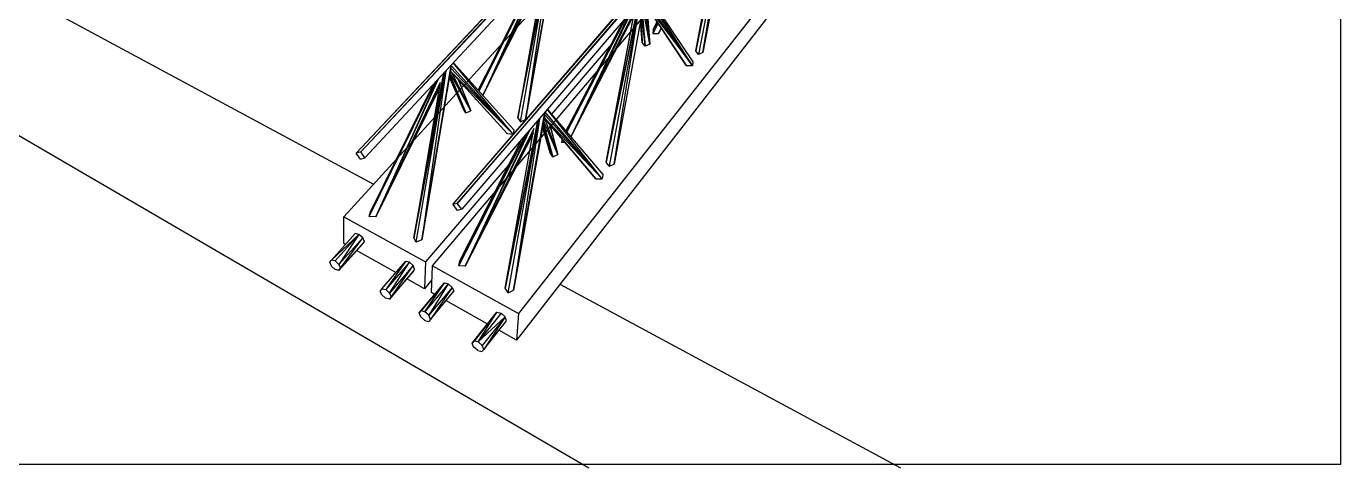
# Model space of a CAD drawing. Header units: inches. Extents: x -1482 to -895, y -39 to 122.
# Drawn here: x -998.27 to -993.16, y -0.87 to 0.84 of the extents above; entities that cross this region are included whole.
import ezdxf

# ---------------------------------------------------------------- set-up
doc = ezdxf.new("R2010")
doc.units = ezdxf.units.IN
doc.header["$MEASUREMENT"] = 0
doc.layers.add('all', color=1, linetype='Continuous')
doc.layers.add('KADR', color=5, linetype='Continuous')

# ---------------------------------------------------------------- blocks, each defined once
blk = doc.blocks.new('eeeeeeeeeeeeeeeee')
at = {"layer": 'all'}
for p, q in [((403.1633, -117.3942), (407.9391, -120.1791)), ((407.3318, -119.3938), (408.8116, -117.6454)), ((407.0358, -118.9559), (408.0939, -117.8267)), ((408.0948, -117.8276), (407.0358, -118.9559)), ((408.1008, -117.8302), (407.0529, -118.9507)), ((408.105, -117.8319), (407.0529, -118.9507)), ((408.1239, -117.8396), (407.0692, -118.9738)), ((404.9889, -117.9362), (407.1025, -119.0756)), ((407.4105, -119.1552), (408.4335, -117.9696)), ((407.4105, -119.1552), (408.4352, -117.9704)), ((408.4429, -117.973), (407.4284, -119.1509)), ((407.4284, -119.1509), (408.4463, -117.9747)), ((408.4652, -117.9824), (407.4455, -119.174)), ((408.4729, -117.9858), (408.3548, -118.5572)), ((408.3548, -118.5572), (408.4763, -117.9876)), ((408.3548, -118.5572), (408.4617, -118.0004)), ((408.478, -117.9876), (408.3659, -118.5718)), ((408.383, -118.5641), (408.4788, -117.9884)), ((408.4917, -117.9935), (408.383, -118.5641)), ((408.4592, -118.0158), (408.3548, -118.5572)), ((406.9871, -119.2031), (407.9613, -118.1355)), ((408.8527, -118.1449), (407.6585, -119.6829)), ((408.8073, -118.1261), (407.6662, -119.5786)), ((407.6637, -118.8181), (407.7851, -118.204)), ((407.6637, -118.8181), (407.78, -118.2091)), ((407.6739, -118.8335), (407.786, -118.2031)), ((407.6936, -118.825), (407.8065, -118.1817)), ((407.8048, -118.1928), (407.6936, -118.825)), ((407.7868, -118.2023), (407.6936, -118.825)), ((407.5097, -118.7112), (407.7466, -118.245)), ((407.7381, -118.2544), (407.5097, -118.7112)), ((407.5131, -118.7146), (407.7483, -118.2433)), ((407.7603, -118.2313), (407.5277, -118.7309)), ((407.7535, -118.2382), (407.5277, -118.7309)), ((407.5277, -118.7317), (407.7663, -118.2416)), ((407.7629, -118.2596), (407.5277, -118.7317)), ((407.5277, -118.7317), (407.762, -118.2638)), ((407.7663, -118.2416), (407.6637, -118.8181)), ((407.7629, -118.2596), (407.6637, -118.8181)), ((408.0075, -118.9901), (408.1367, -118.3665)), ((408.1375, -118.3656), (408.0186, -119.0063)), ((408.1581, -118.3417), (408.0383, -118.9978)), ((408.0383, -118.9978), (408.1384, -118.3648)), ((408.1538, -118.3648), (408.342, -118.6163)), ((408.3197, -118.6154), (408.1538, -118.3665)), ((408.1538, -118.3673), (408.3197, -118.6154)), ((408.342, -118.6163), (408.1564, -118.3528)), ((408.1589, -118.3417), (408.342, -118.6163)), ((408.1649, -118.334), (408.3437, -118.6)), ((408.342, -118.6163), (408.1649, -118.334)), ((408.105, -118.4041), (407.869, -118.8917)), ((407.869, -118.8926), (408.117, -118.4041)), ((408.0973, -118.4127), (407.869, -118.8917)), ((408.1136, -118.4187), (407.869, -118.8926)), ((408.1316, -118.3733), (408.0075, -118.9901)), ((408.0075, -118.9901), (408.117, -118.4041)), ((408.1136, -118.4187), (408.0075, -118.9901)), ((408.1581, -118.5401), (408.1452, -118.4144)), ((408.147, -118.4033), (408.1581, -118.5401)), ((408.176, -118.5316), (408.1495, -118.3887)), ((408.1538, -118.3691), (408.176, -118.5316)), ((408.176, -118.5316), (408.1641, -118.3827)), ((408.1649, -118.3845), (408.176, -118.5316)), ((407.8501, -118.8703), (408.0862, -118.4255)), ((408.0742, -118.4401), (407.8501, -118.8703)), ((407.8544, -118.8746), (408.0888, -118.4221)), ((407.869, -118.8926), (408.1136, -118.4221)), ((408.147, -118.5256), (408.1401, -118.4435)), ((408.1427, -118.4298), (408.147, -118.5256)), ((408.2085, -118.4495), (408.188, -118.4897)), ((408.1897, -118.4751), (408.2051, -118.4443)), ((408.206, -118.4452), (408.1897, -118.4751)), ((408.2103, -118.4905), (408.2214, -118.4683)), ((408.2214, -118.4683), (408.2103, -118.4905)), ((408.2214, -118.4683), (408.2103, -118.4905)), ((408.2214, -118.4683), (408.2103, -118.4905)), ((408.2214, -118.4683), (408.2103, -118.4905)), ((408.1897, -118.4751), (408.188, -118.4897)), ((408.188, -118.4897), (408.2103, -118.4905)), ((408.0263, -118.5324), (407.7945, -118.8044)), ((408.1581, -118.5401), (408.147, -118.5256)), ((408.176, -118.5316), (408.1581, -118.5401)), ((408.3659, -118.5718), (408.3548, -118.5572)), ((408.383, -118.5641), (408.3659, -118.5718)), ((407.2899, -119.2929), (407.4045, -118.6146)), ((407.4045, -118.6146), (407.4028, -118.6146)), ((407.4028, -118.6146), (407.4045, -118.6146)), ((407.4045, -118.6146), (407.4028, -118.6248)), ((407.4045, -118.6146), (407.4045, -118.6128)), ((407.4045, -118.6146), (407.4045, -118.6137)), ((407.4045, -118.6137), (407.4045, -118.6146)), ((407.6448, -118.8814), (407.4045, -118.6146)), ((407.6448, -118.8814), (407.4122, -118.6043)), ((407.4122, -118.6043), (407.413, -118.6043)), ((407.413, -118.6043), (407.6483, -118.8643)), ((408.342, -118.6163), (408.3197, -118.6154)), ((408.3437, -118.6), (408.342, -118.6163)), ((407.1111, -119.2039), (407.3549, -118.6667)), ((407.3497, -118.6719), (407.1111, -119.2039)), ((407.3814, -118.6376), (407.2591, -119.2843)), ((407.2591, -119.2843), (407.3763, -118.6436)), ((407.2685, -119.3023), (407.3822, -118.6368)), ((407.4028, -118.6248), (407.2899, -119.2929)), ((407.3831, -118.6359), (407.2899, -119.2929)), ((407.3822, -118.6368), (407.3814, -118.6376)), ((407.4524, -118.7839), (407.3968, -118.6573)), ((407.4618, -118.7993), (407.3976, -118.6513)), ((407.3976, -118.6513), (407.3976, -118.6522)), ((407.3976, -118.6522), (407.4524, -118.7839)), ((407.3993, -118.6419), (407.3985, -118.6462)), ((407.3985, -118.6462), (407.4618, -118.7993)), ((407.4815, -118.7908), (407.3993, -118.6419)), ((407.6217, -118.8797), (407.4002, -118.6359)), ((407.4002, -118.6359), (407.6217, -118.8797)), ((407.4011, -118.6351), (407.6448, -118.8814)), ((407.6448, -118.8814), (407.4028, -118.6248)), ((407.4815, -118.7908), (407.4079, -118.6445)), ((407.4327, -118.6719), (407.4815, -118.7908)), ((407.4361, -118.6761), (407.4327, -118.6719)), ((407.0863, -119.2022), (407.3437, -118.6779)), ((407.3429, -118.6787), (407.0914, -119.1842)), ((407.0914, -119.1842), (407.3352, -118.6873)), ((407.3617, -118.6804), (407.1111, -119.2039)), ((407.1111, -119.2039), (407.3583, -118.6967)), ((407.3574, -118.7035), (407.1111, -119.2039)), ((407.3617, -118.6804), (407.2591, -119.2843)), ((407.3583, -118.6967), (407.3574, -118.7035)), ((407.4815, -118.7908), (407.4361, -118.6761)), ((407.4977, -118.7437), (407.4977, -118.7454)), ((407.4977, -118.7454), (407.4986, -118.7437)), ((407.5003, -118.7463), (407.4977, -118.7454)), ((407.5277, -118.7309), (407.5277, -118.7317)), ((407.4618, -118.7993), (407.4524, -118.7839)), ((407.4618, -118.7993), (407.4815, -118.7908)), ((407.7458, -118.8233), (407.6149, -119.4802)), ((407.626, -119.499), (407.7466, -118.8224)), ((407.6466, -119.4879), (407.7689, -118.7959)), ((407.768, -118.8062), (407.6466, -119.4879)), ((407.7475, -118.8216), (407.6466, -119.4879)), ((407.6637, -118.8181), (407.6739, -118.8335)), ((407.6739, -118.8335), (407.6936, -118.825)), ((407.7466, -118.8224), (407.7458, -118.8233)), ((407.7655, -118.8173), (407.7655, -118.8181)), ((407.9913, -119.0559), (407.7655, -118.8173)), ((407.9673, -119.0551), (407.7655, -118.8181)), ((407.7655, -118.8181), (407.9673, -119.0551)), ((407.9673, -119.0551), (407.7655, -118.8181)), ((407.7655, -118.8181), (407.9673, -119.0551)), ((407.768, -118.8062), (407.7689, -118.7959)), ((407.768, -118.8062), (407.9913, -119.0559)), ((407.9913, -119.0559), (407.7697, -118.7959)), ((407.8193, -118.961), (407.7697, -118.8233)), ((407.9913, -119.0559), (407.7783, -118.7856)), ((407.7783, -118.7856), (407.9938, -119.038)), ((407.7261, -118.86), (407.4592, -119.3947)), ((407.4592, -119.3947), (407.7116, -118.8635)), ((407.7056, -118.8703), (407.4592, -119.3947)), ((407.4592, -119.3947), (407.7227, -118.878)), ((407.7406, -118.8293), (407.6149, -119.4802)), ((407.6149, -119.4802), (407.7261, -118.86)), ((407.6149, -119.4802), (407.7261, -118.86)), ((407.6483, -118.8643), (407.6448, -118.8814)), ((407.7227, -118.878), (407.7218, -118.8823)), ((407.7894, -118.9541), (407.7595, -118.8532)), ((407.7612, -118.8421), (407.7612, -118.8447)), ((407.7997, -118.9704), (407.7612, -118.8421)), ((407.7612, -118.8447), (407.7894, -118.9541)), ((407.762, -118.8352), (407.7997, -118.9704)), ((407.8193, -118.961), (407.7637, -118.8284)), ((407.7903, -118.8472), (407.7868, -118.8429)), ((407.7868, -118.8429), (407.8193, -118.961)), ((407.8193, -118.961), (407.7903, -118.8472)), ((407.4344, -119.3938), (407.697, -118.8797)), ((407.6945, -118.8831), (407.4378, -119.3741)), ((407.4378, -119.3741), (407.6808, -118.8985)), ((407.7218, -118.8823), (407.4592, -119.3947)), ((407.6217, -118.8797), (407.6448, -118.8814)), ((407.721, -118.8908), (407.7133, -118.8994)), ((407.8356, -118.9011), (407.8339, -118.9139)), ((407.8339, -118.9139), (407.839, -118.9045)), ((407.8476, -118.9148), (407.8339, -118.9139)), ((407.869, -118.8917), (407.869, -118.8926)), ((407.0529, -118.9507), (407.0358, -118.9559)), ((407.0521, -118.9789), (407.0358, -118.9559)), ((407.0521, -118.9789), (407.0692, -118.9738)), ((407.0692, -118.9738), (407.0529, -118.9507)), ((407.7997, -118.9704), (407.7894, -118.9541)), ((407.7997, -118.9704), (407.8193, -118.961)), ((407.632, -118.9952), (407.3053, -119.3784)), ((408.0186, -119.0063), (408.0075, -118.9901)), ((408.0186, -119.0063), (408.0383, -118.9978)), ((407.9673, -119.0551), (407.9913, -119.0559)), ((407.9938, -119.038), (407.9913, -119.0559)), ((407.0863, -119.2022), (407.0914, -119.1842)), ((407.4284, -119.1509), (407.4105, -119.1552)), ((407.4105, -119.1552), (407.4276, -119.1791)), ((407.4455, -119.174), (407.4276, -119.1791)), ((407.4455, -119.174), (407.4284, -119.1509)), ((406.9871, -119.2031), (407.3053, -119.3784)), ((406.9871, -119.3066), (406.9871, -119.2031)), ((407.1111, -119.2039), (407.0863, -119.2022)), ((406.9391, -119.3716), (407.0315, -119.2681)), ((407.0461, -119.2715), (406.9391, -119.3716)), ((406.9537, -119.375), (407.0461, -119.2715)), ((407.0461, -119.2715), (406.9682, -119.3887)), ((407.0615, -119.2843), (406.9682, -119.3887)), ((406.9742, -119.4032), (407.0615, -119.2843)), ((407.0461, -119.2715), (407.0315, -119.2681)), ((407.0615, -119.2843), (407.0461, -119.2715)), ((407.0675, -119.2997), (407.0615, -119.2843)), ((407.2685, -119.3023), (407.2591, -119.2843)), ((407.0675, -119.2997), (406.9682, -119.4118)), ((406.9682, -119.4118), (407.0615, -119.3083)), ((407.0675, -119.2997), (406.9742, -119.4032)), ((406.993, -119.3108), (406.9871, -119.3066)), ((407.1889, -119.4203), (407.0367, -119.3348)), ((407.0615, -119.3083), (407.0675, -119.2997)), ((407.2899, -119.2929), (407.2685, -119.3023)), ((406.9332, -119.3801), (406.9391, -119.3716)), ((406.9391, -119.3947), (406.9332, -119.3801)), ((406.9537, -119.375), (406.9391, -119.3716)), ((406.9537, -119.375), (406.9682, -119.3887)), ((406.9682, -119.3887), (406.9742, -119.4032)), ((407.135, -119.4828), (407.2266, -119.3767)), ((407.2266, -119.3767), (407.1504, -119.4862)), ((407.242, -119.3801), (407.1504, -119.4862)), ((407.165, -119.4999), (407.242, -119.3801)), ((407.242, -119.3801), (407.2266, -119.3767)), ((407.2565, -119.393), (407.242, -119.3801)), ((407.3053, -119.3784), (407.301, -119.4828)), ((407.4344, -119.3938), (407.4378, -119.3741)), ((406.9537, -119.4084), (406.9391, -119.3947)), ((406.9682, -119.4118), (406.9537, -119.4084)), ((406.9682, -119.4118), (406.9742, -119.4032)), ((407.2565, -119.393), (407.165, -119.4999)), ((407.2625, -119.4084), (407.165, -119.5238)), ((407.165, -119.5238), (407.2565, -119.4169)), ((407.1718, -119.5153), (407.2565, -119.393)), ((407.2625, -119.4084), (407.1718, -119.5153)), ((407.2625, -119.4084), (407.2565, -119.393)), ((407.2565, -119.4169), (407.2625, -119.4084)), ((407.3284, -119.4973), (407.3318, -119.3938)), ((407.3318, -119.3938), (407.6662, -119.5786)), ((407.4592, -119.3947), (407.4344, -119.3938)), ((407.135, -119.4828), (407.1282, -119.4913)), ((407.1342, -119.5059), (407.1282, -119.4913)), ((407.135, -119.4828), (407.1504, -119.4862)), ((407.165, -119.4999), (407.1504, -119.4862)), ((407.301, -119.4828), (407.2325, -119.4443)), ((407.2804, -119.5769), (407.378, -119.4605)), ((407.2804, -119.5769), (407.378, -119.4605)), ((407.3711, -119.4682), (407.2804, -119.5769)), ((407.3711, -119.4682), (407.2804, -119.5769)), ((407.378, -119.4605), (407.2873, -119.5692)), ((407.2873, -119.5692), (407.378, -119.4605)), ((407.3292, -119.4486), (407.301, -119.4828)), ((407.3027, -119.5726), (407.378, -119.4605)), ((407.3934, -119.464), (407.3027, -119.5726)), ((407.3934, -119.464), (407.3181, -119.5863)), ((407.4088, -119.4776), (407.3181, -119.5863)), ((407.4088, -119.4776), (407.3241, -119.6025)), ((407.3711, -119.4682), (407.378, -119.4605)), ((407.378, -119.4605), (407.3711, -119.4682)), ((407.3711, -119.4691), (407.3711, -119.4682)), ((407.378, -119.4605), (407.3934, -119.464)), ((407.3934, -119.464), (407.4088, -119.4776)), ((407.4088, -119.4776), (407.4147, -119.493)), ((407.626, -119.499), (407.6149, -119.4802)), ((407.626, -119.499), (407.6466, -119.4879)), ((407.827, -119.4657), (409.1512, -120.1791)), ((407.1496, -119.5196), (407.1342, -119.5059)), ((407.165, -119.5238), (407.1496, -119.5196)), ((407.165, -119.4999), (407.1718, -119.5153)), ((407.165, -119.5238), (407.1718, -119.5153)), ((407.3241, -119.6025), (407.4147, -119.493)), ((407.3403, -119.505), (407.3284, -119.4973)), ((407.5448, -119.6196), (407.384, -119.529)), ((407.2804, -119.5769), (407.2873, -119.5692)), ((407.2873, -119.5692), (407.2804, -119.5769)), ((407.2864, -119.5923), (407.2804, -119.5769)), ((407.3018, -119.6059), (407.2864, -119.5923)), ((407.3027, -119.5726), (407.2873, -119.5692)), ((407.3181, -119.5863), (407.3027, -119.5726)), ((407.3241, -119.6025), (407.3181, -119.5863)), ((407.4857, -119.694), (407.5824, -119.5743)), ((407.5747, -119.582), (407.4857, -119.694)), ((407.5824, -119.5743), (407.4934, -119.6864)), ((407.5097, -119.6898), (407.5824, -119.5743)), ((407.5987, -119.5777), (407.5097, -119.6898)), ((407.6141, -119.5923), (407.5097, -119.6898)), ((407.6141, -119.5923), (407.5251, -119.7043)), ((407.6141, -119.5923), (407.5311, -119.7197)), ((407.5747, -119.582), (407.5824, -119.5743)), ((407.5824, -119.5743), (407.5987, -119.5777)), ((407.5987, -119.5777), (407.6141, -119.5923)), ((407.62, -119.6077), (407.6141, -119.5923)), ((407.6662, -119.5786), (407.6585, -119.6829)), ((407.3018, -119.6059), (407.3172, -119.6102)), ((407.3241, -119.6025), (407.3172, -119.6102)), ((407.5311, -119.7197), (407.62, -119.6077)), ((407.6585, -119.6829), (407.5901, -119.6444)), ((407.4857, -119.694), (407.4934, -119.6864)), ((407.4917, -119.7094), (407.4857, -119.694)), ((407.5097, -119.6898), (407.4934, -119.6864)), ((407.5251, -119.7043), (407.5097, -119.6898)), ((407.508, -119.7231), (407.4917, -119.7094)), ((407.508, -119.7231), (407.5242, -119.7274)), ((407.5311, -119.7197), (407.5242, -119.7274)), ((407.5311, -119.7197), (407.5251, -119.7043))]:
    blk.add_line(p, q, dxfattribs=at)
at = {"layer": 'KADR'}
blk.add_lwpolyline([(403.1633, -120.1647), (410.8618, -120.1647), (410.8618, -115.0324), (403.1633, -115.0324)], close=True, dxfattribs=at)

msp = doc.modelspace()

# ---------------------------------------------------------------- block references
msp.add_blockref('eeeeeeeeeeeeeeeee', (-1404.0195, 119.306))

doc.saveas('drawing.dxf')
